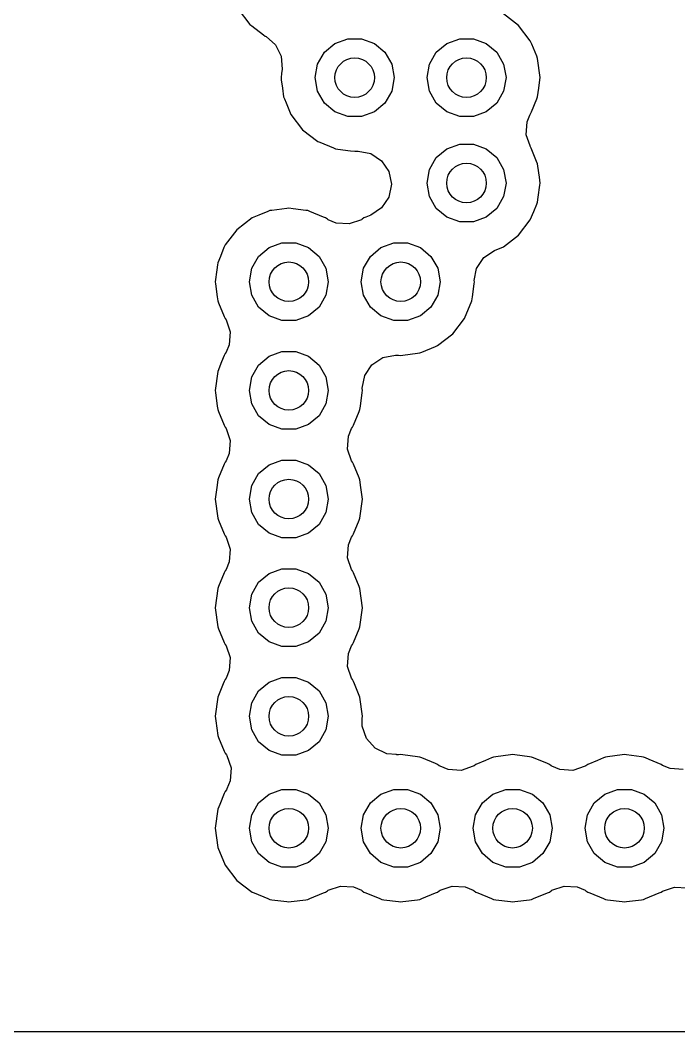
# Model space of a CAD drawing. Extents: x 0.99 to 4.24, y -7.27 to -4.02.
# Drawn here: x 2.0663 to 2.2633, y -7.2734 to -6.971 of the extents above; entities that cross this region are included whole.
import ezdxf

# ---------------------------------------------------------------- set-up
doc = ezdxf.new("R2010")
doc.units = 0
doc.header["$MEASUREMENT"] = 0
doc.layers.add('BLACK', color=7, linetype='CONTINUOUS')

msp = doc.modelspace()

# ---------------------------------------------------------------- linework, layer by layer
at = {"layer": 'BLACK', "linetype": 'CONTINUOUS'}
for p, q in [((2.13152, -6.9677), (2.13502, -6.97226)), ((2.21537, -6.97262), (2.21081, -6.96912)), ((2.13502, -6.97226), (2.13554, -6.97266)), ((2.13554, -6.97266), (2.13906, -6.97536)), ((2.21887, -6.97718), (2.21537, -6.97262)), ((2.13906, -6.97536), (2.13906, -6.97536)), ((2.13906, -6.97536), (2.13958, -6.97576)), ((2.13958, -6.97576), (2.13991, -6.9759)), ((2.13991, -6.9759), (2.14268, -6.97833)), ((2.16043, -6.97796), (2.16429, -6.97656)), ((2.16429, -6.97656), (2.16839, -6.97656)), ((2.16839, -6.97656), (2.17224, -6.97796)), ((2.1939, -6.97796), (2.19775, -6.97656)), ((2.19775, -6.97656), (2.20185, -6.97656)), ((2.20185, -6.97656), (2.20571, -6.97796)), ((2.14268, -6.97833), (2.14439, -6.98181)), ((2.15729, -6.9806), (2.16043, -6.97796)), ((2.17224, -6.97796), (2.17539, -6.9806)), ((2.19076, -6.9806), (2.1939, -6.97796)), ((2.20571, -6.97796), (2.20885, -6.9806)), ((2.2193, -6.97822), (2.21887, -6.97718)), ((2.22079, -6.98181), (2.2193, -6.97822)), ((2.14439, -6.98181), (2.14465, -6.98569)), ((2.15524, -6.98415), (2.15729, -6.9806)), ((2.17539, -6.9806), (2.17744, -6.98415)), ((2.1887, -6.98415), (2.19076, -6.9806)), ((2.20885, -6.9806), (2.2109, -6.98415)), ((2.22107, -6.98249), (2.22079, -6.98181)), ((2.22182, -6.98819), (2.22107, -6.98249)), ((2.14465, -6.98569), (2.14448, -6.98695)), ((2.15453, -6.98819), (2.15524, -6.98415)), ((2.17744, -6.98415), (2.17815, -6.98819)), ((2.18799, -6.98819), (2.1887, -6.98415)), ((2.2109, -6.98415), (2.21161, -6.98819)), ((2.14448, -6.98695), (2.14432, -6.98819)), ((2.14432, -6.98819), (2.1444, -6.98884)), ((2.1444, -6.98884), (2.14473, -6.9913)), ((2.15524, -6.99223), (2.15453, -6.98819)), ((2.17815, -6.98819), (2.17744, -6.99223)), ((2.1887, -6.99223), (2.18799, -6.98819)), ((2.21161, -6.98819), (2.2109, -6.99223)), ((2.22141, -6.9913), (2.22174, -6.98884)), ((2.22174, -6.98884), (2.22182, -6.98819)), ((2.14473, -6.9913), (2.14507, -6.99389)), ((2.22107, -6.99389), (2.22141, -6.9913)), ((2.14507, -6.99389), (2.14532, -6.99449)), ((2.14532, -6.99449), (2.14532, -6.99449)), ((2.14532, -6.99449), (2.14582, -6.99569)), ((2.15729, -6.99578), (2.15524, -6.99223)), ((2.17744, -6.99223), (2.17539, -6.99578)), ((2.19076, -6.99578), (2.1887, -6.99223)), ((2.2109, -6.99223), (2.20885, -6.99578)), ((2.21921, -6.99839), (2.22082, -6.99449)), ((2.22082, -6.99449), (2.22107, -6.99389)), ((2.22082, -6.99449), (2.22082, -6.99449)), ((2.14582, -6.99569), (2.14727, -6.9992)), ((2.16043, -6.99842), (2.15729, -6.99578)), ((2.17539, -6.99578), (2.17224, -6.99842)), ((2.1939, -6.99842), (2.19076, -6.99578)), ((2.20885, -6.99578), (2.20571, -6.99842)), ((2.14727, -6.9992), (2.15077, -7.00376)), ((2.16429, -6.99982), (2.16043, -6.99842)), ((2.16839, -6.99982), (2.16429, -6.99982)), ((2.17224, -6.99842), (2.16839, -6.99982)), ((2.19775, -6.99982), (2.1939, -6.99842)), ((2.20185, -6.99982), (2.19775, -6.99982)), ((2.20571, -6.99842), (2.20185, -6.99982)), ((2.21792, -7.00136), (2.21874, -6.99937)), ((2.21874, -6.99937), (2.21887, -6.9992)), ((2.21887, -6.9992), (2.21921, -6.99839)), ((2.15077, -7.00376), (2.15533, -7.00726)), ((2.21766, -7.00524), (2.21792, -7.00136)), ((2.2188, -7.00858), (2.21766, -7.00524)), ((2.15533, -7.00726), (2.15593, -7.00751)), ((2.15593, -7.00751), (2.16004, -7.00921)), ((2.16004, -7.00921), (2.16004, -7.00921)), ((2.16004, -7.00921), (2.16064, -7.00946)), ((2.16064, -7.00946), (2.16129, -7.00954)), ((2.16129, -7.00954), (2.16129, -7.00954)), ((2.16129, -7.00954), (2.16505, -7.01004)), ((2.16505, -7.01004), (2.16634, -7.01021)), ((2.19076, -7.01209), (2.1939, -7.00946)), ((2.1939, -7.00946), (2.19775, -7.00805)), ((2.19775, -7.00805), (2.20185, -7.00805)), ((2.20185, -7.00805), (2.20571, -7.00946)), ((2.20571, -7.00946), (2.20885, -7.01209)), ((2.21887, -7.00868), (2.2188, -7.00858)), ((2.21912, -7.00928), (2.21887, -7.00868)), ((2.22078, -7.01328), (2.21912, -7.00928)), ((2.21912, -7.00928), (2.21912, -7.00928)), ((2.16634, -7.01021), (2.16699, -7.01012)), ((2.16699, -7.01012), (2.16737, -7.01012)), ((2.16737, -7.01012), (2.17118, -7.01088)), ((2.17118, -7.01088), (2.17441, -7.01304)), ((2.17441, -7.01304), (2.17657, -7.01627)), ((2.1887, -7.01565), (2.19076, -7.01209)), ((2.20885, -7.01209), (2.2109, -7.01565)), ((2.18799, -7.01969), (2.1887, -7.01565)), ((2.2109, -7.01565), (2.21161, -7.01969)), ((2.22107, -7.01399), (2.22078, -7.01328)), ((2.22116, -7.01463), (2.22107, -7.01399)), ((2.22159, -7.01789), (2.22116, -7.01463)), ((2.22116, -7.01463), (2.22116, -7.01463)), ((2.17657, -7.01627), (2.17733, -7.02008)), ((2.22182, -7.01969), (2.22159, -7.01789)), ((2.17733, -7.02008), (2.17657, -7.0239)), ((2.1887, -7.02372), (2.18799, -7.01969)), ((2.21161, -7.01969), (2.2109, -7.02372)), ((2.22127, -7.0239), (2.22174, -7.02033)), ((2.22174, -7.02033), (2.22182, -7.01969)), ((2.17657, -7.0239), (2.17441, -7.02713)), ((2.19076, -7.02728), (2.1887, -7.02372)), ((2.2109, -7.02372), (2.20885, -7.02728)), ((2.22107, -7.02538), (2.22127, -7.0239)), ((2.14035, -7.02819), (2.13771, -7.02929)), ((2.14095, -7.02794), (2.14035, -7.02819)), ((2.14035, -7.02819), (2.14035, -7.02819)), ((2.1416, -7.02786), (2.14095, -7.02794)), ((2.14601, -7.02728), (2.1416, -7.02786)), ((2.1416, -7.02786), (2.1416, -7.02786)), ((2.14665, -7.02719), (2.14601, -7.02728)), ((2.14794, -7.02736), (2.14665, -7.02719)), ((2.15171, -7.02786), (2.14794, -7.02736)), ((2.15235, -7.02794), (2.15171, -7.02786)), ((2.15171, -7.02786), (2.15171, -7.02786)), ((2.15296, -7.02819), (2.15235, -7.02794)), ((2.15706, -7.02989), (2.15296, -7.02819)), ((2.15296, -7.02819), (2.15296, -7.02819)), ((2.17441, -7.02713), (2.17118, -7.02929)), ((2.1939, -7.02991), (2.19076, -7.02728)), ((2.20885, -7.02728), (2.20571, -7.02991)), ((2.21887, -7.03069), (2.21991, -7.02819)), ((2.21991, -7.02819), (2.22082, -7.02599)), ((2.22082, -7.02599), (2.22107, -7.02538)), ((2.22082, -7.02599), (2.22082, -7.02599)), ((2.13564, -7.03014), (2.13108, -7.03364)), ((2.13771, -7.02929), (2.13564, -7.03014)), ((2.15766, -7.03014), (2.15706, -7.02989)), ((2.15706, -7.02989), (2.15706, -7.02989)), ((2.15818, -7.03054), (2.15766, -7.03014)), ((2.15841, -7.03067), (2.15818, -7.03054)), ((2.16081, -7.03167), (2.15841, -7.03067)), ((2.16837, -7.03067), (2.16469, -7.03192)), ((2.16859, -7.03054), (2.16837, -7.03067)), ((2.16911, -7.03014), (2.16859, -7.03054)), ((2.16971, -7.02989), (2.16911, -7.03014)), ((2.17118, -7.02929), (2.16971, -7.02989)), ((2.16971, -7.02989), (2.16971, -7.02989)), ((2.19775, -7.03132), (2.1939, -7.02991)), ((2.20571, -7.02991), (2.20185, -7.03132)), ((2.21537, -7.03525), (2.21887, -7.03069)), ((2.13108, -7.03364), (2.12758, -7.0382)), ((2.16469, -7.03192), (2.16081, -7.03167)), ((2.20185, -7.03132), (2.19775, -7.03132)), ((2.21081, -7.03875), (2.21537, -7.03525)), ((2.12725, -7.039), (2.12617, -7.04161)), ((2.12758, -7.0382), (2.12725, -7.039)), ((2.13761, -7.04162), (2.14075, -7.03898)), ((2.14075, -7.03898), (2.1446, -7.03758)), ((2.1446, -7.03758), (2.1487, -7.03758)), ((2.1487, -7.03758), (2.15256, -7.03898)), ((2.15256, -7.03898), (2.1557, -7.04162)), ((2.17107, -7.04162), (2.17421, -7.03898)), ((2.17421, -7.03898), (2.17807, -7.03758)), ((2.17807, -7.03758), (2.18217, -7.03758)), ((2.18217, -7.03758), (2.18602, -7.03898)), ((2.18602, -7.03898), (2.18917, -7.04162)), ((2.20497, -7.042), (2.2082, -7.03984)), ((2.2082, -7.03984), (2.21081, -7.03875)), ((2.12617, -7.04161), (2.12538, -7.04351)), ((2.13555, -7.04517), (2.13761, -7.04162)), ((2.1557, -7.04162), (2.15775, -7.04517)), ((2.16902, -7.04517), (2.17107, -7.04162)), ((2.18917, -7.04162), (2.19122, -7.04517)), ((2.20281, -7.04523), (2.20497, -7.042)), ((2.12511, -7.04563), (2.12463, -7.04921)), ((2.1253, -7.04416), (2.12511, -7.04563)), ((2.12538, -7.04351), (2.1253, -7.04416)), ((2.1253, -7.04416), (2.1253, -7.04416)), ((2.13484, -7.04921), (2.13555, -7.04517)), ((2.15775, -7.04517), (2.15846, -7.04921)), ((2.16831, -7.04921), (2.16902, -7.04517)), ((2.19122, -7.04517), (2.19193, -7.04921)), ((2.20209, -7.04885), (2.20281, -7.04523)), ((2.12463, -7.04921), (2.12472, -7.04986)), ((2.13555, -7.05325), (2.13484, -7.04921)), ((2.15846, -7.04921), (2.15775, -7.05325)), ((2.16902, -7.05325), (2.16831, -7.04921)), ((2.19193, -7.04921), (2.19122, -7.05325)), ((2.20205, -7.04986), (2.20214, -7.04921)), ((2.20214, -7.04921), (2.20209, -7.04885)), ((2.12472, -7.04986), (2.12523, -7.0537)), ((2.20155, -7.0537), (2.20205, -7.04986)), ((2.12523, -7.0537), (2.12538, -7.05491)), ((2.12538, -7.05491), (2.12563, -7.05551)), ((2.13761, -7.0568), (2.13555, -7.05325)), ((2.15775, -7.05325), (2.1557, -7.0568)), ((2.17107, -7.0568), (2.16902, -7.05325)), ((2.19122, -7.05325), (2.18917, -7.0568)), ((2.19919, -7.06022), (2.20139, -7.05491)), ((2.20139, -7.05491), (2.20155, -7.0537)), ((2.12563, -7.05551), (2.12563, -7.05551)), ((2.12563, -7.05551), (2.12733, -7.05962)), ((2.14075, -7.05944), (2.13761, -7.0568)), ((2.1557, -7.0568), (2.15256, -7.05944)), ((2.17421, -7.05944), (2.17107, -7.0568)), ((2.18917, -7.0568), (2.18602, -7.05944)), ((2.12733, -7.05962), (2.12733, -7.05962)), ((2.12733, -7.05962), (2.12758, -7.06022)), ((2.12758, -7.06022), (2.12787, -7.06059)), ((2.12787, -7.06059), (2.12908, -7.06415)), ((2.1446, -7.06084), (2.14075, -7.05944)), ((2.1487, -7.06084), (2.1446, -7.06084)), ((2.15256, -7.05944), (2.1487, -7.06084)), ((2.17807, -7.06084), (2.17421, -7.05944)), ((2.18217, -7.06084), (2.17807, -7.06084)), ((2.18602, -7.05944), (2.18217, -7.06084)), ((2.19569, -7.06478), (2.19919, -7.06022)), ((2.12908, -7.06415), (2.12882, -7.06803)), ((2.19113, -7.06828), (2.19569, -7.06478)), ((2.12789, -7.07029), (2.12758, -7.07068)), ((2.12882, -7.06803), (2.12789, -7.07029)), ((2.14075, -7.07146), (2.1446, -7.07006)), ((2.1446, -7.07006), (2.1487, -7.07006)), ((2.1487, -7.07006), (2.15256, -7.07146)), ((2.18077, -7.07115), (2.18517, -7.07057)), ((2.18517, -7.07057), (2.18582, -7.07048)), ((2.18517, -7.07057), (2.18517, -7.07057)), ((2.18582, -7.07048), (2.18642, -7.07023)), ((2.18642, -7.07023), (2.19052, -7.06853)), ((2.18642, -7.07023), (2.18642, -7.07023)), ((2.19052, -7.06853), (2.19113, -7.06828)), ((2.12655, -7.07317), (2.12538, -7.07599)), ((2.12733, -7.07129), (2.12655, -7.07317)), ((2.12758, -7.07068), (2.12733, -7.07129)), ((2.12733, -7.07129), (2.12733, -7.07129)), ((2.13761, -7.0741), (2.14075, -7.07146)), ((2.15256, -7.07146), (2.1557, -7.0741)), ((2.1715, -7.07403), (2.17474, -7.07187)), ((2.17474, -7.07187), (2.17855, -7.07111)), ((2.17855, -7.07111), (2.17909, -7.07115)), ((2.17909, -7.07115), (2.17947, -7.07115)), ((2.17947, -7.07115), (2.18012, -7.07123)), ((2.18012, -7.07123), (2.18077, -7.07115)), ((2.12538, -7.07599), (2.12463, -7.08169)), ((2.13555, -7.07765), (2.13761, -7.0741)), ((2.1557, -7.0741), (2.15775, -7.07765)), ((2.16935, -7.07726), (2.1715, -7.07403)), ((2.13484, -7.08169), (2.13555, -7.07765)), ((2.15775, -7.07765), (2.15846, -7.08169)), ((2.16859, -7.08106), (2.16935, -7.07726)), ((2.12463, -7.08169), (2.12472, -7.08234)), ((2.12472, -7.08234), (2.12525, -7.08637)), ((2.13555, -7.08573), (2.13484, -7.08169)), ((2.15846, -7.08169), (2.15775, -7.08573)), ((2.16806, -7.08637), (2.16859, -7.08234)), ((2.16867, -7.08169), (2.16859, -7.08106)), ((2.16859, -7.08234), (2.16867, -7.08169)), ((2.12525, -7.08637), (2.12538, -7.08739)), ((2.12538, -7.08739), (2.12563, -7.088)), ((2.12563, -7.088), (2.12563, -7.088)), ((2.12563, -7.088), (2.12733, -7.0921)), ((2.13761, -7.08928), (2.13555, -7.08573)), ((2.15775, -7.08573), (2.1557, -7.08928)), ((2.16597, -7.0921), (2.16767, -7.088)), ((2.16767, -7.088), (2.16792, -7.08739)), ((2.16767, -7.088), (2.16767, -7.088)), ((2.16792, -7.08739), (2.16806, -7.08637)), ((2.14075, -7.09192), (2.13761, -7.08928)), ((2.1557, -7.08928), (2.15256, -7.09192)), ((2.12733, -7.0921), (2.12733, -7.0921)), ((2.12733, -7.0921), (2.12758, -7.0927)), ((2.12758, -7.0927), (2.12787, -7.09307)), ((2.12787, -7.09307), (2.12908, -7.09663)), ((2.1446, -7.09332), (2.14075, -7.09192)), ((2.1487, -7.09332), (2.1446, -7.09332)), ((2.15256, -7.09192), (2.1487, -7.09332)), ((2.16448, -7.09536), (2.16542, -7.0931)), ((2.16542, -7.0931), (2.16572, -7.0927)), ((2.16572, -7.0927), (2.16597, -7.0921)), ((2.16597, -7.0921), (2.16597, -7.0921)), ((2.12908, -7.09663), (2.12882, -7.10051)), ((2.16423, -7.09923), (2.16448, -7.09536)), ((2.12882, -7.10051), (2.12789, -7.10277)), ((2.16544, -7.10279), (2.16423, -7.09923)), ((2.12733, -7.10377), (2.12563, -7.10787)), ((2.12758, -7.10316), (2.12733, -7.10377)), ((2.12733, -7.10377), (2.12733, -7.10377)), ((2.12789, -7.10277), (2.12758, -7.10316)), ((2.14075, -7.10394), (2.1446, -7.10254)), ((2.1446, -7.10254), (2.1487, -7.10254)), ((2.1487, -7.10254), (2.15256, -7.10394)), ((2.16572, -7.10316), (2.16544, -7.10279)), ((2.16597, -7.10377), (2.16572, -7.10316)), ((2.16767, -7.10787), (2.16597, -7.10377)), ((2.16597, -7.10377), (2.16597, -7.10377)), ((2.13555, -7.11013), (2.13761, -7.10658)), ((2.13761, -7.10658), (2.14075, -7.10394)), ((2.15256, -7.10394), (2.1557, -7.10658)), ((2.1557, -7.10658), (2.15775, -7.11013)), ((2.1253, -7.10912), (2.12518, -7.11003)), ((2.12538, -7.10847), (2.1253, -7.10912)), ((2.1253, -7.10912), (2.1253, -7.10912)), ((2.12563, -7.10787), (2.12538, -7.10847)), ((2.16792, -7.10847), (2.16767, -7.10787)), ((2.16801, -7.10912), (2.16792, -7.10847)), ((2.16813, -7.11003), (2.16801, -7.10912)), ((2.16801, -7.10912), (2.16801, -7.10912)), ((2.12518, -7.11003), (2.12463, -7.11417)), ((2.13484, -7.11417), (2.13555, -7.11013)), ((2.15775, -7.11013), (2.15846, -7.11417)), ((2.16867, -7.11417), (2.16813, -7.11003)), ((2.12463, -7.11417), (2.12538, -7.11987)), ((2.13555, -7.11821), (2.13484, -7.11417)), ((2.15846, -7.11417), (2.15775, -7.11821)), ((2.16792, -7.11987), (2.16867, -7.11417)), ((2.13761, -7.12177), (2.13555, -7.11821)), ((2.15775, -7.11821), (2.1557, -7.12177)), ((2.12538, -7.11987), (2.12563, -7.12048)), ((2.12563, -7.12048), (2.12563, -7.12048)), ((2.12563, -7.12048), (2.12733, -7.12458)), ((2.14075, -7.1244), (2.13761, -7.12177)), ((2.1557, -7.12177), (2.15256, -7.1244)), ((2.16597, -7.12458), (2.16767, -7.12048)), ((2.16767, -7.12048), (2.16792, -7.11987)), ((2.16767, -7.12048), (2.16767, -7.12048)), ((2.12733, -7.12458), (2.12733, -7.12458)), ((2.12733, -7.12458), (2.12758, -7.12518)), ((2.1446, -7.1258), (2.14075, -7.1244)), ((2.15256, -7.1244), (2.1487, -7.1258)), ((2.16572, -7.12518), (2.16597, -7.12458)), ((2.16597, -7.12458), (2.16597, -7.12458)), ((2.12758, -7.12518), (2.12787, -7.12555)), ((2.12787, -7.12555), (2.12908, -7.12911)), ((2.1487, -7.1258), (2.1446, -7.1258)), ((2.16423, -7.13171), (2.16448, -7.12784)), ((2.16448, -7.12784), (2.16542, -7.12558)), ((2.16542, -7.12558), (2.16572, -7.12518)), ((2.12908, -7.12911), (2.12882, -7.13299)), ((2.12882, -7.13299), (2.12789, -7.13525)), ((2.16544, -7.13527), (2.16423, -7.13171)), ((2.12733, -7.13625), (2.12563, -7.14035)), ((2.12758, -7.13564), (2.12733, -7.13625)), ((2.12733, -7.13625), (2.12733, -7.13625)), ((2.12789, -7.13525), (2.12758, -7.13564)), ((2.13761, -7.13906), (2.14075, -7.13642)), ((2.14075, -7.13642), (2.1446, -7.13502)), ((2.1446, -7.13502), (2.1487, -7.13502)), ((2.1487, -7.13502), (2.15256, -7.13642)), ((2.15256, -7.13642), (2.1557, -7.13906)), ((2.16572, -7.13564), (2.16544, -7.13527)), ((2.16597, -7.13625), (2.16572, -7.13564)), ((2.16767, -7.14035), (2.16597, -7.13625)), ((2.16597, -7.13625), (2.16597, -7.13625)), ((2.13555, -7.14261), (2.13761, -7.13906)), ((2.1557, -7.13906), (2.15775, -7.14261)), ((2.12538, -7.14095), (2.12463, -7.14665)), ((2.12563, -7.14035), (2.12538, -7.14095)), ((2.13484, -7.14665), (2.13555, -7.14261)), ((2.15775, -7.14261), (2.15846, -7.14665)), ((2.16792, -7.14095), (2.16767, -7.14035)), ((2.16867, -7.14665), (2.16792, -7.14095)), ((2.12463, -7.14665), (2.12538, -7.15235)), ((2.13555, -7.15069), (2.13484, -7.14665)), ((2.15846, -7.14665), (2.15775, -7.15069)), ((2.16792, -7.15235), (2.16867, -7.14665)), ((2.13761, -7.15425), (2.13555, -7.15069)), ((2.15775, -7.15069), (2.1557, -7.15425)), ((2.12538, -7.15235), (2.12563, -7.15296)), ((2.12563, -7.15296), (2.12563, -7.15296)), ((2.12563, -7.15296), (2.12733, -7.15706)), ((2.14075, -7.15688), (2.13761, -7.15425)), ((2.1557, -7.15425), (2.15256, -7.15688)), ((2.16597, -7.15706), (2.16767, -7.15296)), ((2.16767, -7.15296), (2.16792, -7.15235)), ((2.16767, -7.15296), (2.16767, -7.15296)), ((2.12733, -7.15706), (2.12733, -7.15706)), ((2.12733, -7.15706), (2.12758, -7.15766)), ((2.12758, -7.15766), (2.12787, -7.15803)), ((2.12787, -7.15803), (2.12908, -7.16159)), ((2.1446, -7.15829), (2.14075, -7.15688)), ((2.15256, -7.15688), (2.1487, -7.15829)), ((2.16448, -7.16032), (2.16542, -7.15806)), ((2.16542, -7.15806), (2.16572, -7.15766)), ((2.16572, -7.15766), (2.16597, -7.15706)), ((2.16597, -7.15706), (2.16597, -7.15706)), ((2.1487, -7.15829), (2.1446, -7.15829)), ((2.16423, -7.16419), (2.16448, -7.16032)), ((2.12908, -7.16159), (2.12882, -7.16547)), ((2.16544, -7.16776), (2.16423, -7.16419)), ((2.12882, -7.16547), (2.12789, -7.16773)), ((2.12704, -7.16944), (2.12538, -7.17343)), ((2.12733, -7.16873), (2.12704, -7.16944)), ((2.12758, -7.16812), (2.12733, -7.16873)), ((2.12733, -7.16873), (2.12733, -7.16873)), ((2.12789, -7.16773), (2.12758, -7.16812)), ((2.13761, -7.17154), (2.14075, -7.16891)), ((2.14075, -7.16891), (2.1446, -7.1675)), ((2.1446, -7.1675), (2.1487, -7.1675)), ((2.1487, -7.1675), (2.15256, -7.16891)), ((2.15256, -7.16891), (2.1557, -7.17154)), ((2.16572, -7.16812), (2.16544, -7.16776)), ((2.16597, -7.16873), (2.16572, -7.16812)), ((2.16627, -7.16944), (2.16597, -7.16873)), ((2.16597, -7.16873), (2.16597, -7.16873)), ((2.16792, -7.17343), (2.16627, -7.16944)), ((2.13555, -7.17509), (2.13761, -7.17154)), ((2.1557, -7.17154), (2.15775, -7.17509)), ((2.12538, -7.17343), (2.12463, -7.17913)), ((2.13484, -7.17913), (2.13555, -7.17509)), ((2.15775, -7.17509), (2.15846, -7.17913)), ((2.16867, -7.17913), (2.16792, -7.17343)), ((2.12463, -7.17913), (2.12472, -7.17978)), ((2.13555, -7.18317), (2.13484, -7.17913)), ((2.15846, -7.17913), (2.15775, -7.18317)), ((2.16859, -7.17978), (2.16867, -7.17913)), ((2.12472, -7.17978), (2.12481, -7.18043)), ((2.12481, -7.18043), (2.12538, -7.18483)), ((2.16859, -7.18043), (2.16859, -7.17978)), ((2.16863, -7.18043), (2.16859, -7.18043)), ((2.16863, -7.18204), (2.16863, -7.18043)), ((2.16988, -7.18572), (2.16863, -7.18204)), ((2.12538, -7.18483), (2.12563, -7.18544)), ((2.12563, -7.18544), (2.12563, -7.18544)), ((2.12563, -7.18544), (2.12733, -7.18954)), ((2.13761, -7.18673), (2.13555, -7.18317)), ((2.15775, -7.18317), (2.1557, -7.18673)), ((2.14075, -7.18936), (2.13761, -7.18673)), ((2.1557, -7.18673), (2.15256, -7.18936)), ((2.17244, -7.18865), (2.16988, -7.18572)), ((2.12733, -7.18954), (2.12733, -7.18954)), ((2.12733, -7.18954), (2.12758, -7.19014)), ((2.12758, -7.19014), (2.12798, -7.19066)), ((2.12798, -7.19066), (2.12811, -7.19089)), ((2.12811, -7.19089), (2.12936, -7.19457)), ((2.1446, -7.19077), (2.14075, -7.18936)), ((2.1487, -7.19077), (2.1446, -7.19077)), ((2.15256, -7.18936), (2.1487, -7.19077)), ((2.17593, -7.19037), (2.17244, -7.18865)), ((2.17882, -7.19056), (2.17593, -7.19037)), ((2.17882, -7.19066), (2.17882, -7.19056)), ((2.17947, -7.19066), (2.17882, -7.19066)), ((2.18012, -7.19058), (2.17947, -7.19066)), ((2.18077, -7.19066), (2.18012, -7.19058)), ((2.18517, -7.19124), (2.18077, -7.19066)), ((2.18582, -7.19133), (2.18517, -7.19124)), ((2.18517, -7.19124), (2.18517, -7.19124)), ((2.18642, -7.19158), (2.18582, -7.19133)), ((2.20788, -7.19133), (2.20728, -7.19158)), ((2.20853, -7.19124), (2.20788, -7.19133)), ((2.21294, -7.19066), (2.20853, -7.19124)), ((2.20853, -7.19124), (2.20853, -7.19124)), ((2.21358, -7.19058), (2.21294, -7.19066)), ((2.21423, -7.19066), (2.21358, -7.19058)), ((2.21863, -7.19124), (2.21423, -7.19066)), ((2.21928, -7.19133), (2.21863, -7.19124)), ((2.21863, -7.19124), (2.21863, -7.19124)), ((2.21988, -7.19158), (2.21928, -7.19133)), ((2.24135, -7.19133), (2.24075, -7.19158)), ((2.242, -7.19124), (2.24135, -7.19133)), ((2.2464, -7.19066), (2.242, -7.19124)), ((2.242, -7.19124), (2.242, -7.19124)), ((2.24705, -7.19058), (2.2464, -7.19066)), ((2.24769, -7.19066), (2.24705, -7.19058)), ((2.2521, -7.19124), (2.24769, -7.19066)), ((2.25275, -7.19133), (2.2521, -7.19124)), ((2.2521, -7.19124), (2.2521, -7.19124)), ((2.25335, -7.19158), (2.25275, -7.19133)), ((2.12936, -7.19457), (2.12911, -7.19844)), ((2.19052, -7.19328), (2.18642, -7.19158)), ((2.18642, -7.19158), (2.18642, -7.19158)), ((2.19113, -7.19353), (2.19052, -7.19328)), ((2.19052, -7.19328), (2.19052, -7.19328)), ((2.19165, -7.19393), (2.19113, -7.19353)), ((2.19187, -7.19406), (2.19165, -7.19393)), ((2.19427, -7.19505), (2.19187, -7.19406)), ((2.20183, -7.19406), (2.19815, -7.19531)), ((2.20206, -7.19393), (2.20183, -7.19406)), ((2.20257, -7.19353), (2.20206, -7.19393)), ((2.2055, -7.19232), (2.20257, -7.19353)), ((2.20728, -7.19158), (2.2055, -7.19232)), ((2.20728, -7.19158), (2.20728, -7.19158)), ((2.22399, -7.19328), (2.21988, -7.19158)), ((2.21988, -7.19158), (2.21988, -7.19158)), ((2.22459, -7.19353), (2.22399, -7.19328)), ((2.22399, -7.19328), (2.22399, -7.19328)), ((2.22511, -7.19393), (2.22459, -7.19353)), ((2.22533, -7.19406), (2.22511, -7.19393)), ((2.22774, -7.19505), (2.22533, -7.19406)), ((2.2353, -7.19406), (2.23162, -7.19531)), ((2.23552, -7.19393), (2.2353, -7.19406)), ((2.23604, -7.19353), (2.23552, -7.19393)), ((2.23897, -7.19232), (2.23604, -7.19353)), ((2.24074, -7.19158), (2.23897, -7.19232)), ((2.24075, -7.19158), (2.24074, -7.19158)), ((2.25444, -7.19203), (2.25335, -7.19158)), ((2.25335, -7.19158), (2.25335, -7.19158)), ((2.25806, -7.19353), (2.25444, -7.19203)), ((2.25845, -7.19383), (2.25806, -7.19353)), ((2.26071, -7.19477), (2.25845, -7.19383)), ((2.19815, -7.19531), (2.19427, -7.19505)), ((2.23162, -7.19531), (2.22774, -7.19505)), ((2.26459, -7.19502), (2.26071, -7.19477)), ((2.12911, -7.19844), (2.12811, -7.20085)), ((2.12733, -7.20219), (2.12599, -7.20545)), ((2.12758, -7.20159), (2.12733, -7.20219)), ((2.12733, -7.20219), (2.12733, -7.20219)), ((2.12798, -7.20107), (2.12758, -7.20159)), ((2.12811, -7.20085), (2.12798, -7.20107)), ((2.13761, -7.20501), (2.14075, -7.20237)), ((2.14075, -7.20237), (2.1446, -7.20097)), ((2.1446, -7.20097), (2.1487, -7.20097)), ((2.1487, -7.20097), (2.15256, -7.20237)), ((2.15256, -7.20237), (2.1557, -7.20501)), ((2.17107, -7.20501), (2.17421, -7.20237)), ((2.17421, -7.20237), (2.17807, -7.20097)), ((2.17807, -7.20097), (2.18217, -7.20097)), ((2.18217, -7.20097), (2.18602, -7.20237)), ((2.18602, -7.20237), (2.18917, -7.20501)), ((2.20453, -7.20501), (2.20768, -7.20237)), ((2.20768, -7.20237), (2.21153, -7.20097)), ((2.21153, -7.20097), (2.21563, -7.20097)), ((2.21563, -7.20097), (2.21949, -7.20237)), ((2.21949, -7.20237), (2.22263, -7.20501)), ((2.238, -7.20501), (2.24114, -7.20237)), ((2.24114, -7.20237), (2.245, -7.20097)), ((2.245, -7.20097), (2.2491, -7.20097)), ((2.2491, -7.20097), (2.25295, -7.20237)), ((2.25295, -7.20237), (2.25609, -7.20501)), ((2.12599, -7.20545), (2.12538, -7.2069)), ((2.13555, -7.20856), (2.13761, -7.20501)), ((2.1557, -7.20501), (2.15775, -7.20856)), ((2.16902, -7.20856), (2.17107, -7.20501)), ((2.18917, -7.20501), (2.19122, -7.20856)), ((2.20248, -7.20856), (2.20453, -7.20501)), ((2.22263, -7.20501), (2.22468, -7.20856)), ((2.23595, -7.20856), (2.238, -7.20501)), ((2.25609, -7.20501), (2.25815, -7.20856)), ((2.12538, -7.2069), (2.12463, -7.2126)), ((2.13484, -7.2126), (2.13555, -7.20856)), ((2.15775, -7.20856), (2.15846, -7.2126)), ((2.16831, -7.2126), (2.16902, -7.20856)), ((2.19122, -7.20856), (2.19193, -7.2126)), ((2.20177, -7.2126), (2.20248, -7.20856)), ((2.22468, -7.20856), (2.22539, -7.2126)), ((2.23524, -7.2126), (2.23595, -7.20856)), ((2.25815, -7.20856), (2.25886, -7.2126)), ((2.12463, -7.2126), (2.12538, -7.2183)), ((2.13555, -7.21664), (2.13484, -7.2126)), ((2.15846, -7.2126), (2.15775, -7.21664)), ((2.16902, -7.21664), (2.16831, -7.2126)), ((2.19193, -7.2126), (2.19122, -7.21664)), ((2.20248, -7.21664), (2.20177, -7.2126)), ((2.22539, -7.2126), (2.22468, -7.21664)), ((2.23595, -7.21664), (2.23524, -7.2126)), ((2.25886, -7.2126), (2.25815, -7.21664)), ((2.12538, -7.2183), (2.12758, -7.22361)), ((2.13761, -7.22019), (2.13555, -7.21664)), ((2.15775, -7.21664), (2.1557, -7.22019)), ((2.17107, -7.22019), (2.16902, -7.21664)), ((2.19122, -7.21664), (2.18917, -7.22019)), ((2.20453, -7.22019), (2.20248, -7.21664)), ((2.22468, -7.21664), (2.22263, -7.22019)), ((2.238, -7.22019), (2.23595, -7.21664)), ((2.25815, -7.21664), (2.25609, -7.22019)), ((2.14075, -7.22283), (2.13761, -7.22019)), ((2.1557, -7.22019), (2.15256, -7.22283)), ((2.17421, -7.22283), (2.17107, -7.22019)), ((2.18917, -7.22019), (2.18602, -7.22283)), ((2.20768, -7.22283), (2.20453, -7.22019)), ((2.22263, -7.22019), (2.21949, -7.22283)), ((2.24114, -7.22283), (2.238, -7.22019)), ((2.25609, -7.22019), (2.25295, -7.22283)), ((2.12758, -7.22361), (2.13108, -7.22817)), ((2.1446, -7.22423), (2.14075, -7.22283)), ((2.1487, -7.22423), (2.1446, -7.22423)), ((2.15256, -7.22283), (2.1487, -7.22423)), ((2.17807, -7.22423), (2.17421, -7.22283)), ((2.18217, -7.22423), (2.17807, -7.22423)), ((2.18602, -7.22283), (2.18217, -7.22423)), ((2.21153, -7.22423), (2.20768, -7.22283)), ((2.21563, -7.22423), (2.21153, -7.22423)), ((2.21949, -7.22283), (2.21563, -7.22423)), ((2.245, -7.22423), (2.24114, -7.22283)), ((2.2491, -7.22423), (2.245, -7.22423)), ((2.25295, -7.22283), (2.2491, -7.22423)), ((2.13108, -7.22817), (2.13564, -7.23167)), ((2.15841, -7.23114), (2.16209, -7.22989)), ((2.16209, -7.22989), (2.16596, -7.23015)), ((2.16596, -7.23015), (2.16837, -7.23114)), ((2.19187, -7.23114), (2.19555, -7.22989)), ((2.19555, -7.22989), (2.19943, -7.23015)), ((2.19943, -7.23015), (2.20183, -7.23114)), ((2.22533, -7.23114), (2.22901, -7.22989)), ((2.22901, -7.22989), (2.23289, -7.23015)), ((2.23289, -7.23015), (2.2353, -7.23114)), ((2.25843, -7.23138), (2.26199, -7.23018)), ((2.26199, -7.23018), (2.26587, -7.23043)), ((2.13564, -7.23167), (2.13625, -7.23192)), ((2.13625, -7.23192), (2.13625, -7.23192)), ((2.13625, -7.23192), (2.14035, -7.23362)), ((2.14035, -7.23362), (2.14035, -7.23362)), ((2.14035, -7.23362), (2.14095, -7.23387)), ((2.14095, -7.23387), (2.1416, -7.23395)), ((2.15171, -7.23395), (2.15235, -7.23387)), ((2.15235, -7.23387), (2.15296, -7.23362)), ((2.15296, -7.23362), (2.15706, -7.23192)), ((2.15296, -7.23362), (2.15296, -7.23362)), ((2.15706, -7.23192), (2.15766, -7.23167)), ((2.15706, -7.23192), (2.15706, -7.23192)), ((2.15766, -7.23167), (2.15818, -7.23127)), ((2.15818, -7.23127), (2.15841, -7.23114)), ((2.16837, -7.23114), (2.16859, -7.23127)), ((2.16859, -7.23127), (2.16911, -7.23167)), ((2.16911, -7.23167), (2.16971, -7.23192)), ((2.16971, -7.23192), (2.16971, -7.23192)), ((2.16971, -7.23192), (2.17382, -7.23362)), ((2.17382, -7.23362), (2.17382, -7.23362)), ((2.17382, -7.23362), (2.17442, -7.23387)), ((2.17442, -7.23387), (2.17507, -7.23395)), ((2.18517, -7.23395), (2.18582, -7.23387)), ((2.18582, -7.23387), (2.18642, -7.23362)), ((2.18642, -7.23362), (2.19052, -7.23192)), ((2.18642, -7.23362), (2.18642, -7.23362)), ((2.19052, -7.23192), (2.19113, -7.23167)), ((2.19052, -7.23192), (2.19052, -7.23192)), ((2.19113, -7.23167), (2.19165, -7.23127)), ((2.19165, -7.23127), (2.19187, -7.23114)), ((2.20183, -7.23114), (2.20206, -7.23127)), ((2.20206, -7.23127), (2.20257, -7.23167)), ((2.20257, -7.23167), (2.20318, -7.23192)), ((2.20318, -7.23192), (2.20318, -7.23192)), ((2.20318, -7.23192), (2.20728, -7.23362)), ((2.20728, -7.23362), (2.20728, -7.23362)), ((2.20728, -7.23362), (2.20788, -7.23387)), ((2.20788, -7.23387), (2.20853, -7.23395)), ((2.21863, -7.23395), (2.21928, -7.23387)), ((2.21928, -7.23387), (2.21988, -7.23362)), ((2.21988, -7.23362), (2.22399, -7.23192)), ((2.21988, -7.23362), (2.21988, -7.23362)), ((2.22399, -7.23192), (2.22459, -7.23167)), ((2.22399, -7.23192), (2.22399, -7.23192)), ((2.22459, -7.23167), (2.22511, -7.23127)), ((2.22511, -7.23127), (2.22533, -7.23114)), ((2.2353, -7.23114), (2.23552, -7.23127)), ((2.23552, -7.23127), (2.23604, -7.23167)), ((2.23604, -7.23167), (2.23664, -7.23192)), ((2.23664, -7.23192), (2.23664, -7.23192)), ((2.23664, -7.23192), (2.24075, -7.23362)), ((2.24075, -7.23362), (2.24075, -7.23362)), ((2.24075, -7.23362), (2.24135, -7.23387)), ((2.24135, -7.23387), (2.242, -7.23395)), ((2.2521, -7.23395), (2.25275, -7.23387)), ((2.25275, -7.23387), (2.25335, -7.23362)), ((2.25335, -7.23362), (2.25745, -7.23192)), ((2.25335, -7.23362), (2.25335, -7.23362)), ((2.25745, -7.23192), (2.25806, -7.23167)), ((2.25806, -7.23167), (2.25843, -7.23138)), ((2.1416, -7.23395), (2.1416, -7.23395)), ((2.1416, -7.23395), (2.14601, -7.23453)), ((2.14601, -7.23453), (2.14665, -7.23462)), ((2.14665, -7.23462), (2.1473, -7.23453)), ((2.1473, -7.23453), (2.15171, -7.23395)), ((2.15171, -7.23395), (2.15171, -7.23395)), ((2.17507, -7.23395), (2.17507, -7.23395)), ((2.17507, -7.23395), (2.17947, -7.23453)), ((2.17947, -7.23453), (2.18012, -7.23462)), ((2.18012, -7.23462), (2.18077, -7.23453)), ((2.18077, -7.23453), (2.18517, -7.23395)), ((2.18517, -7.23395), (2.18517, -7.23395)), ((2.20853, -7.23395), (2.20853, -7.23395)), ((2.20853, -7.23395), (2.21294, -7.23453)), ((2.21294, -7.23453), (2.21358, -7.23462)), ((2.21358, -7.23462), (2.21423, -7.23453)), ((2.21423, -7.23453), (2.21863, -7.23395)), ((2.21863, -7.23395), (2.21863, -7.23395)), ((2.242, -7.23395), (2.242, -7.23395)), ((2.242, -7.23395), (2.2464, -7.23453)), ((2.2464, -7.23453), (2.24705, -7.23462)), ((2.24705, -7.23462), (2.24769, -7.23453)), ((2.24769, -7.23453), (2.2521, -7.23395)), ((2.2521, -7.23395), (2.2521, -7.23395)), ((3.97441, -7.27344), (1.26181, -7.27344))]:
    msp.add_line(p, q, dxfattribs=at)
at = {"layer": 'BLACK'}
for centre in [(2.16634, -6.98819), (2.1998, -6.98819), (2.1998, -7.01969), (2.14665, -7.04921), (2.18012, -7.04921), (2.14665, -7.08169), (2.14665, -7.11417), (2.14665, -7.14665), (2.14665, -7.17913), (2.14665, -7.2126), (2.18012, -7.2126), (2.21358, -7.2126), (2.24705, -7.2126)]:
    msp.add_circle(centre, 0.00591, dxfattribs=at)

doc.saveas('drawing.dxf')
